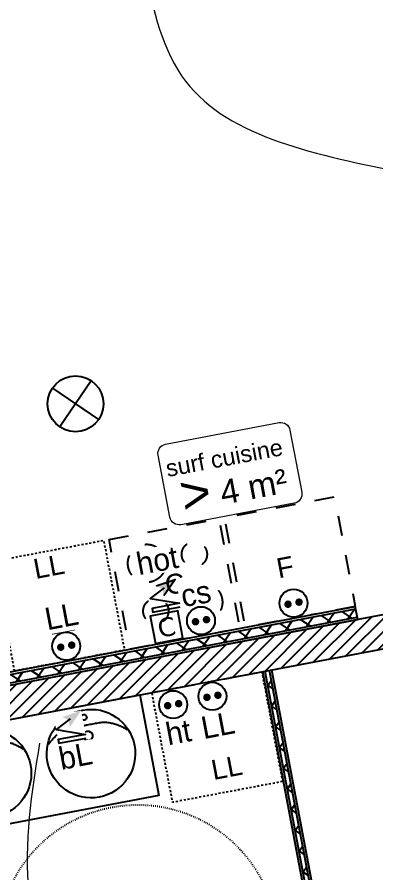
# Model space of a CAD drawing. Header units: centimetres. Extents: x 187368 to 251255, y -383447 to -322514.
# Drawn here: x 206810 to 208735, y -364879 to -360285 of the extents above; entities that cross this region are included whole.
import ezdxf

# ---------------------------------------------------------------- set-up
doc = ezdxf.new("R2010")
doc.units = ezdxf.units.CM
doc.linetypes.add('Style de ligne -1', pattern=[0.41664, 0.20828, -0.20836])
doc.linetypes.add('Style de ligne -5', pattern=[0.20828, 0.069425, -0.138855])
doc.layers.get('0').update_dxf_attribs({"color": 252})
doc.layers.add('3-BAT C-Niveau 2', color=252, linetype='Continuous')
doc.layers.add('prlm-EAU-EF', color=161, linetype='Continuous')
doc.layers.add('prlm-ELEC-CFO', color=1, linetype='Continuous', lineweight=25)
doc.styles.add('Geneva', font='arial.ttf')
doc.styles.add('prlm-elec-cfo', font='comic.ttf', dxfattribs={"height": 12})
doc.styles.add('prlm-sejc', font='arial.ttf', dxfattribs={"height": 20})
doc.styles.get("Standard").update_dxf_attribs({"font": 'isocp.shx', "height": 100})

# ---------------------------------------------------------------- blocks, each defined once
blk = doc.blocks.new('Groupe-102-1')
at = {"linetype": 'Continuous', "flags": 128}
blk.add_lwpolyline([(13935.8, -47960.21), (14053.7, -47937.88), (14063.94, -47991.92), (13946.03, -48014.25)], close=True, dxfattribs=at)
at = {"linetype": 'Continuous'}
for centre, major_axis in [((14027.51, -47969.45), (-4.42, 23.34)), ((14023.72, -47949.97), (-1.47, -0.28)), ((13971.72, -47980.02), (-4.42, 23.34)), ((13968.13, -47960.49), (1.47, 0.28)), ((14025.82, -47959.93), (-2.46, -0.47)), ((13969.81, -47970.53), (2.46, 0.47))]:
    blk.add_ellipse(centre, major_axis=major_axis, ratio=1, dxfattribs=at)
for points in [[(14004.71, -47964.45), (14009.9, -47957.06), (14025.21, -47954.06), (14038.49, -47951.65), (14046.9, -47956.46)], [(13991.11, -47967.03), (13983.58, -47962.04), (13968.24, -47964.85), (13954.99, -47967.46), (13948.92, -47975.02)]]:
    blk.add_open_spline(points, degree=2, dxfattribs=at)
blk = doc.blocks.new('xi.LL')
at = {"color": 0, "lineweight": 5}
blk.add_wipeout([(-7.5, -7.5), (7.5, -7.5), (7.5, 7.5), (-7.5, 7.5)], dxfattribs=at).dxf.layer = 'prlm-ELEC-CFO'
at = {"layer": 'prlm-ELEC-CFO', "color": 0, "linetype": 'ByBlock', "lineweight": 5, "const_width": 2}
for points in [[(-4, 0, 1), (-2, 0, 1)], [(2, 0, 1), (4, 0, 1)]]:
    blk.add_lwpolyline(points, format="xyb", close=True, dxfattribs=at)
at = {"layer": 'prlm-ELEC-CFO', "color": 0, "linetype": 'ByBlock', "lineweight": -2}
blk.add_circle((0, 0), 7.5, dxfattribs=at)
blk = doc.blocks.new('xi.PCHT')
at = {"color": 0, "lineweight": 5}
blk.add_wipeout([(-7.5, -7.5), (7.5, -7.5), (7.5, 7.5), (-7.5, 7.5)], dxfattribs=at).dxf.layer = 'prlm-ELEC-CFO'
at = {"layer": 'prlm-ELEC-CFO', "color": 0, "linetype": 'ByBlock', "lineweight": 5, "const_width": 2}
for points in [[(-4, 0, 1), (-2, 0, 1)], [(2, 0, 1), (4, 0, 1)]]:
    blk.add_lwpolyline(points, format="xyb", close=True, dxfattribs=at)
at = {"layer": 'prlm-ELEC-CFO', "color": 0, "linetype": 'ByBlock', "lineweight": -2}
blk.add_circle((0, 0), 7.5, dxfattribs=at)
blk = doc.blocks.new('xi.BL')
at = {"color": 0, "lineweight": 5}
blk.add_wipeout([(-7.5, -7.5), (7.5, -7.5), (7.5, 7.5), (-7.5, 7.5)], dxfattribs=at).dxf.layer = 'prlm-ELEC-CFO'
at = {"layer": 'prlm-ELEC-CFO', "lineweight": 5}
blk.add_hatch(color=0, dxfattribs=at).paths.add_polyline_path([(-3, 6), (-0.1, 3.7), (0, 0), (7.5, 7.5)])
at = {"layer": 'prlm-ELEC-CFO', "color": 0}
blk.add_lwpolyline([(0.95, 4.23), (-7.5, 0), (7.5, -5.5), (-7.5, -5.5), (-7.5, -7.5), (7.5, -7.5)], dxfattribs=at)
blk = doc.blocks.new('xi.LLrob')
at = {"layer": 'prlm-EAU-EF', "color": 0}
blk.add_lwpolyline([(-6, 7.5), (6, 7.5), (-6, -7.5), (6, -7.5)], close=True, dxfattribs=at)
blk = doc.blocks.new('xi.HOT')
at = {"layer": 'prlm-ELEC-CFO', "lineweight": 5}
blk.add_hatch(color=0, dxfattribs=at).paths.add_polyline_path([(-3, 6), (-0.1, 3.7), (0, 0), (7.5, 7.5)])
at = {"layer": 'prlm-ELEC-CFO', "color": 0}
for points in [[(-3, 6), (7.5, 7.5), (0, 0)], [(0.95, 4.23), (-7.5, 0), (7.5, -5.5), (-7.5, -5.5), (-7.5, -7.5), (7.5, -7.5)]]:
    blk.add_lwpolyline(points, dxfattribs=at)
blk = doc.blocks.new('xi.PCS')
at = {"color": 0, "lineweight": 5}
blk.add_wipeout([(-7.5, -7.5), (7.5, -7.5), (7.5, 7.5), (-7.5, 7.5)], dxfattribs=at).dxf.layer = 'prlm-ELEC-CFO'
at = {"layer": 'prlm-ELEC-CFO', "color": 0, "linetype": 'ByBlock', "lineweight": 5, "const_width": 2}
for points in [[(-4, 0, 1), (-2, 0, 1)], [(2, 0, 1), (4, 0, 1)]]:
    blk.add_lwpolyline(points, format="xyb", close=True, dxfattribs=at)
at = {"layer": 'prlm-ELEC-CFO', "color": 0, "linetype": 'ByBlock', "lineweight": -2}
blk.add_circle((0, 0), 7.5, dxfattribs=at)
blk = doc.blocks.new('xi.SF32')
at = {"layer": 'prlm-ELEC-CFO', "color": 0, "flags": 128}
blk.add_lwpolyline([(-7.5, -7.5), (7.5, -7.5), (7.5, 7.5), (-7.5, 7.5)], close=True, dxfattribs=at)
at = {"layer": 'prlm-ELEC-CFO', "color": 0, "linetype": 'ByBlock', "insert": (0, 0), "char_height": 10, "width": 11.36, "attachment_point": 5}
blk.add_mtext('{\\fVerdana|b0|i0|c0|p34;C}', dxfattribs=at)
blk = doc.blocks.new('xi.PC')
at = {"color": 0, "lineweight": 5}
blk.add_wipeout([(-7.5, -7.5), (7.5, -7.5), (7.5, 7.5), (-7.5, 7.5)], dxfattribs=at).dxf.layer = 'prlm-ELEC-CFO'
at = {"layer": 'prlm-ELEC-CFO', "color": 0, "linetype": 'ByBlock', "lineweight": 5, "const_width": 2}
for points in [[(-4, 0, 1), (-2, 0, 1)], [(2, 0, 1), (4, 0, 1)]]:
    blk.add_lwpolyline(points, format="xyb", close=True, dxfattribs=at)
at = {"layer": 'prlm-ELEC-CFO', "color": 0, "linetype": 'ByBlock', "lineweight": -2}
blk.add_circle((0, 0), 7.5, dxfattribs=at)
blk = doc.blocks.new('xi.PTCE')
at = {"layer": 'prlm-ELEC-CFO', "color": 0}
for points in [[(-10.61, 10.61), (10.61, -10.61)], [(10.61, 10.61), (-10.61, -10.61)]]:
    blk.add_lwpolyline(points, dxfattribs=at)
at = {"layer": 'prlm-ELEC-CFO', "color": 0, "linetype": 'ByBlock'}
blk.add_circle((0, 0), 15, dxfattribs=at)
blk = doc.blocks.new('xi.4m²')
at = {"color": 0}
blk.add_wipeout([(-34.54, 20.54), (34.54, 20.54), (34.54, -20.54), (-34.54, -20.54)], dxfattribs=at).dxf.layer = 'prlm-ELEC-CFO'
at = {"layer": 'prlm-ELEC-CFO', "color": 0, "lineweight": 13}
blk.add_lwpolyline([(-31, 22), (31, 22, -0.414214), (36, 17), (36, -17, -0.414214), (31, -22), (-31, -22, -0.414214), (-36, -17), (-36, 17, -0.414214)], format="xyb", close=True, dxfattribs=at)
at = {"layer": 'prlm-ELEC-CFO', "color": 0, "attachment_point": 6, "line_spacing_factor": 0.8, "style": 'prlm-sejc'}
for s, insert, char_height in [('surf cuisine', (30.36, 8.9), 9), ('4 m²', (29.31, -9.19), 13)]:
    blk.add_mtext(s, dxfattribs=dict(at, insert=insert, char_height=char_height))
at = {"layer": 'prlm-ELEC-CFO', "color": 0, "style": 'prlm-sejc', "flags": 8}
blk.add_attdef('?', (-28.3, -16.79), '', height=20, dxfattribs=at)
blk = doc.blocks.new('Groupe-116-1')
at = {"linetype": 'Style de ligne -1', "ltscale": 50.8, "flags": 128}
blk.add_lwpolyline([(14037.26, -47854.49), (14096.21, -47843.32), (14107.38, -47902.27), (14048.42, -47913.44)], close=True, dxfattribs=at)
at = {"linetype": 'Style de ligne -1', "ltscale": 50.8}
for points in [[(14077.43, -47866.35), (14078.46, -47867.85), (14081.74, -47869.42), (14085.36, -47869.13), (14088.35, -47867.05), (14089.9, -47863.76), (14089.6, -47860.12), (14087.54, -47857.11), (14084.25, -47855.55), (14080.63, -47855.84), (14077.64, -47857.92), (14076.09, -47861.21), (14076.39, -47864.85), (14077.43, -47866.35)], [(14049.11, -47873.11), (14050.66, -47875.36), (14055.59, -47877.71), (14061.02, -47877.27), (14065.5, -47874.16), (14067.83, -47869.21), (14067.38, -47863.76), (14064.28, -47859.25), (14059.35, -47856.91), (14053.92, -47857.35), (14049.44, -47860.46), (14047.11, -47865.4), (14047.56, -47870.86), (14049.11, -47873.11)], [(14096.2, -47882.34), (14094.65, -47880.08), (14089.72, -47877.74), (14084.29, -47878.18), (14079.81, -47881.29), (14077.49, -47886.23), (14077.94, -47891.69), (14081.04, -47896.19), (14085.97, -47898.54), (14091.4, -47898.1), (14095.87, -47894.99), (14098.2, -47890.05), (14097.75, -47884.59), (14096.2, -47882.34)], [(14067.89, -47889.09), (14066.85, -47887.59), (14063.57, -47886.03), (14059.95, -47886.32), (14056.96, -47888.39), (14055.41, -47891.69), (14055.71, -47895.33), (14057.78, -47898.33), (14061.06, -47899.9), (14064.68, -47899.6), (14067.67, -47897.53), (14069.22, -47894.23), (14068.92, -47890.6), (14067.89, -47889.09)]]:
    blk.add_open_spline(points, degree=2, dxfattribs=at)
blk = doc.blocks.new('Groupe-117-1')
at = {"linetype": 'Style de ligne -1', "ltscale": 50.8, "flags": 128}
blk.add_lwpolyline([(14169.28, -47890.55), (14110.32, -47901.72), (14099.16, -47842.76), (14158.11, -47831.6)], close=True, dxfattribs=at)
at = {"insert": (14130.69, -47864.06), "char_height": 10.66, "attachment_point": 2, "rotation": 10.6997, "line_spacing_factor": 1.060906, "style": 'Geneva'}
blk.add_mtext('F', dxfattribs=at)

msp = doc.modelspace()

# ---------------------------------------------------------------- hatches: boundary and pattern name
at = {"linetype": 'Continuous'}
h = msp.add_hatch(dxfattribs=at)
h.set_pattern_fill('02_ISOLANT', color=256, scale=10, angle=10.724, style=0, pattern_type=2)
h.set_pattern_definition([(55.723999, (66931.62, 115456.28), (-66.106741, 45.054399), []), (145.723999, (66931.62, 115456.28), (45.054399, 66.106741), [])])
h.paths.add_polyline_path([(205547.9, -364045.1), (205512.9, -364096.5), (208635.2, -363505.2), (208627.1, -363461.9)])
h = msp.add_hatch(dxfattribs=at)
h.set_pattern_fill('02_ISOLANT', color=256, scale=10, angle=100.7252, style=0, pattern_type=2)
h.set_pattern_definition([(145.725171, (66931.62, 115456.28), (-45.053046, -66.107662), []), (235.725171, (66931.62, 115456.28), (-66.107662, 45.053046), [])])
h.paths.add_polyline_path([(208617.2, -366310.5), (208640.8, -366306.1), (208164.7, -363792.8), (208141.2, -363797.3)])
at = {"layer": '3-BAT C-Niveau 2', "linetype": 'Continuous'}
h = msp.add_hatch(dxfattribs=at)
h.set_pattern_fill('MURS MACONNERIE-2', color=256, scale=10, style=0, pattern_type=2)
h.set_pattern_definition([(45, (67117.507, 115456.283), (-31.2347524, 39.0434405), [])])
h.paths.add_polyline_path([(205495.4, -364113), (205528.9, -364289.9), (212355.7, -362997), (212322.2, -362820.2)])

# ---------------------------------------------------------------- linework, layer by layer
at = {"linetype": 'Continuous'}
for p, q in [((205547.9, -364045.1), (208627.1, -363461.9)), ((205547.9, -364045.1), (208627.1, -363461.9)), ((205558.3, -364029.9), (208624.6, -363449.2)), ((205512.9, -364096.5), (208635.2, -363505.2)), ((205512.9, -364096.5), (208635.2, -363505.2)), ((208604.4, -366312.9), (208128.4, -363799.7)), ((208617.2, -366310.5), (208141.2, -363797.3)), ((208617.2, -366310.5), (208141.2, -363797.3)), ((208640.8, -366306.1), (208164.7, -363792.8)), ((208640.8, -366306.1), (208164.7, -363792.8))]:
    msp.add_line(p, q, dxfattribs=at)
at = {"linetype": 'Continuous', "lineweight": 25}
for p, q in [((205558.3, -364029.9), (208624.6, -363449.2)), ((208637.7, -363517.9), (208624.6, -363449.2)), ((205502.5, -364111.7), (208637.7, -363517.9)), ((208526.4, -365901.2), (208128.4, -363799.7)), ((208653.5, -366303.6), (208177.5, -363790.4))]:
    msp.add_line(p, q, dxfattribs=at)
at = {"linetype": 'Style de ligne -1', "ltscale": 50.8, "flags": 128}
for points in [[(206796.8, -363794.8), (206685.1, -363205.2), (207274.6, -363093.6), (207386.3, -363683.1)], [(208234.4, -364388.5), (207644.9, -364499.8), (207533.6, -363910.2), (208123.2, -363798.9)]]:
    msp.add_lwpolyline(points, close=True, dxfattribs=at)
at = {"linetype": 'Style de ligne -5', "ltscale": 50.8}
msp.add_circle((207457.2, -365263.2), 750, dxfattribs=at)
at = {"layer": '3-BAT C-Niveau 2', "linetype": 'Continuous', "lineweight": 25}
for p, q in [((205495.4, -364113), (212322.2, -362820.2)), ((205495.4, -364113), (212322.2, -362820.2)), ((205528.9, -364289.9), (212355.7, -362997)), ((205528.9, -364289.9), (212355.7, -362997))]:
    msp.add_line(p, q, dxfattribs=at)
at = {"layer": 'prlm-ELEC-CFO', "lineweight": 13}
msp.add_spline([(207482.9, -359973.8), (207693, -360599.3), (208847.6, -361112)], degree=3, dxfattribs=at)

# ---------------------------------------------------------------- block references
at = {"xscale": 10, "yscale": 10, "zscale": 10}
for name in ['Groupe-117-1', 'Groupe-116-1', 'Groupe-102-1']:
    msp.add_blockref(name, (66931.6, 115456.3), dxfattribs=at)
at = {"layer": 'prlm-EAU-EF', "xscale": 10, "yscale": 10, "zscale": 10, "rotation": 10.72360141139323}
msp.add_blockref('xi.LLrob', (207073.9, -363661.5), dxfattribs=at)
at = {"layer": 'prlm-ELEC-CFO', "xscale": 10, "yscale": 10, "zscale": 10, "rotation": 10.72360141139323}
msp.add_blockref('xi.PTCE', (207123.7, -362360.5), dxfattribs=at)

# ---------------------------------------------------------------- texts
at = {"attachment_point": 2, "line_spacing_factor": 1.060906, "style": 'Geneva'}
for s, insert, char_height, rotation in [('LL', (206970.8, -363181.2), 106.57, 10.6445), ('C', (207647.8, -363274.1), 106.6, 10.6997), ('LL', (207925, -364260.4), 106.57, 10.7141)]:
    msp.add_mtext(s, dxfattribs=dict(at, insert=insert, char_height=char_height, rotation=rotation))

# ---------------------------------------------------------------- next in the draw order: block references
at = {"layer": 'prlm-ELEC-CFO', "xscale": 10, "yscale": 10, "zscale": 10, "rotation": 10.72360141139323}
msp.add_blockref('xi.4m²', (207952.3, -362735.5), dxfattribs=at).add_auto_attribs({'?': '>'})
msp.add_blockref('xi.PC', (208293.5, -363430.7), dxfattribs=at)

# ---------------------------------------------------------------- next in the draw order: texts
at = {"layer": 'prlm-ELEC-CFO', "lineweight": 20, "char_height": 120, "attachment_point": 5, "rotation": 10.7236, "line_spacing_factor": 0.8, "style": 'prlm-elec-cfo', "bg_fill": 3, "box_fill_scale": 1.1, "bg_fill_color": 256, "bg_fill_transparency": 0}
for s, insert in [('hot', (207562, -363201.8)), ('LL', (207048.6, -363501)), ('LL', (207887.4, -364085.3))]:
    msp.add_mtext(s, dxfattribs=dict(at, insert=insert))

# ---------------------------------------------------------------- next in the draw order: block references
at = {"layer": 'prlm-ELEC-CFO', "xscale": 10, "yscale": 10, "zscale": 10, "rotation": 10.72360141139323}
for name, p in [('xi.HOT', (207597.9, -363391.2)), ('xi.LL', (207073.9, -363661.5)), ('xi.LL', (207858.1, -363930.6))]:
    msp.add_blockref(name, p, dxfattribs=at)

# ---------------------------------------------------------------- next in the draw order: texts
at = {"layer": 'prlm-ELEC-CFO', "lineweight": 20, "char_height": 120, "attachment_point": 5, "rotation": 10.7236, "line_spacing_factor": 0.8, "style": 'prlm-elec-cfo', "bg_fill": 3, "box_fill_scale": 1.1, "bg_fill_color": 256, "bg_fill_transparency": 0}
for s, insert in [('cs', (207769.6, -363379.8)), ('ht', (207675.7, -364123.5))]:
    msp.add_mtext(s, dxfattribs=dict(at, insert=insert))

# ---------------------------------------------------------------- next in the draw order: linework, layer by layer
at = {"layer": 'prlm-ELEC-CFO', "lineweight": 13}
msp.add_spline([(208511.8, -365749.3), (207173.4, -365735.9), (206875.2, -364997.5), (206932.5, -364182.2)], degree=3, dxfattribs=at)

# ---------------------------------------------------------------- next in the draw order: block references
at = {"layer": 'prlm-ELEC-CFO', "xscale": 10, "yscale": 10, "zscale": 10, "rotation": 10.72360141139323}
for name, p in [('xi.PCS', (207797, -363524.7)), ('xi.PCHT', (207647.7, -363975.4))]:
    msp.add_blockref(name, p, dxfattribs=at)

# ---------------------------------------------------------------- next in the draw order: block references
msp.add_blockref('xi.SF32', (207612.4, -363559.6), dxfattribs=at)

# ---------------------------------------------------------------- next in the draw order: texts
at = {"layer": 'prlm-ELEC-CFO', "lineweight": 20, "insert": (207123.2, -364251.3), "char_height": 120, "attachment_point": 5, "rotation": 10.7236, "line_spacing_factor": 0.8, "style": 'prlm-elec-cfo', "bg_fill": 3, "box_fill_scale": 1.1, "bg_fill_color": 256, "bg_fill_transparency": 0}
msp.add_mtext('bL', dxfattribs=at)

# ---------------------------------------------------------------- next in the draw order: block references
at = {"layer": 'prlm-ELEC-CFO', "xscale": 10, "yscale": 10, "zscale": 10, "rotation": 10.72360141139323}
msp.add_blockref('xi.BL', (207093.7, -364095.2), dxfattribs=at)

doc.saveas('drawing.dxf')
